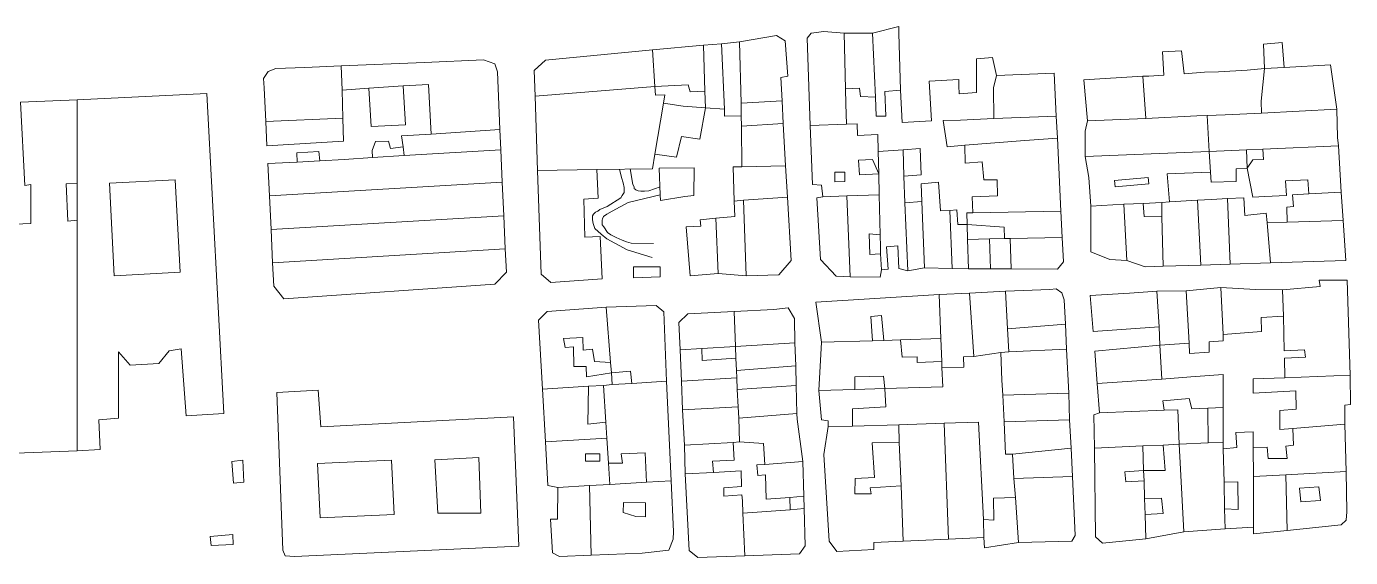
# Model space of a CAD drawing. Header units: inches. Extents: x 1138763 to 1140867, y 1050756 to 1053008.
# Drawn here: x 1139679.6 to 1140033.2, y 1052865.9 to 1053007.8 of the extents above; entities that cross this region are included whole.
import ezdxf

# ---------------------------------------------------------------- set-up
doc = ezdxf.new("R2010")
doc.units = ezdxf.units.IN
doc.header["$MEASUREMENT"] = 0
doc.layers.add('LimEdif_AM', color=44, linetype='Continuous', lineweight=5)
doc.layers.add('ViaSec_AM', color=1, linetype='Continuous', lineweight=18)

msp = doc.modelspace()

# ---------------------------------------------------------------- linework, layer by layer
at = {"layer": 'LimEdif_AM'}
for points in [[(1139870.06, 1053003.62), (1139879.94, 1053005.37), (1139882.19, 1053003.87), (1139882.94, 1052994.5), (1139881.06, 1052994.12), (1139881.44, 1052987.87), (1139870.44, 1052987.25), (1139870.06, 1053003.62)], [(1139897.94, 1053006), (1139898.31, 1052991.12), (1139898.44, 1052987.12), (1139898.56, 1052981.62), (1139888.94, 1052981.25), (1139888.19, 1053002), (1139888.06, 1053004.62), (1139889.19, 1053006), (1139892.56, 1053006.37), (1139897.94, 1053006)], [(1139897.94, 1053006), (1139905.56, 1053006), (1139906.31, 1052988.87), (1139902.31, 1052989), (1139902.06, 1052991.25), (1139898.31, 1052991.12), (1139897.94, 1053006)], [(1139905.56, 1053006), (1139912.56, 1053007.75), (1139912.56, 1053006), (1139913.06, 1052990.75), (1139908.81, 1052990.37), (1139909.06, 1052983.75), (1139906.56, 1052983.75), (1139906.31, 1052988.87), (1139905.56, 1053006)], [(1139847.44, 1052991.75), (1139815.44, 1052989.12), (1139815.19, 1052996), (1139818.19, 1052998.75), (1139846.81, 1053001.5), (1139847.44, 1052991.75)], [(1139846.81, 1053001.5), (1139860.44, 1053002.75), (1139860.81, 1052990.5), (1139856.81, 1052990.25), (1139856.31, 1052992.12), (1139847.44, 1052991.75), (1139846.81, 1053001.5)], [(1139860.44, 1053002.75), (1139865.19, 1053003.12), (1139866.06, 1052985.62), (1139860.94, 1052986), (1139860.81, 1052990.5), (1139860.44, 1053002.75)], [(1139865.19, 1053003.12), (1139870.06, 1053003.62), (1139870.44, 1052987.25), (1139870.44, 1052983.87), (1139866.06, 1052983.75), (1139866.06, 1052985.62), (1139865.19, 1053003.12)], [(1140010.19, 1052996.5), (1140009.31, 1052987.75), (1140009.44, 1052984.62), (1139999.69, 1052984.12), (1139994.94, 1052984), (1139992.19, 1052983.87), (1139978.56, 1052983.12), (1139977.69, 1052994.5), (1139979.31, 1052994.5), (1139983.31, 1052994.75), (1139982.94, 1053001), (1139988.06, 1053001.25), (1139988.81, 1052995.12), (1139994.19, 1052995.5), (1139997.94, 1052995.62), (1140005.56, 1052996.12), (1140010.19, 1052996.5)], [(1140015.44, 1052996.75), (1140010.19, 1052996.5), (1140009.94, 1053003), (1140014.94, 1053003.5), (1140015.44, 1052996.75)], [(1139780.19, 1052991.87), (1139771.06, 1052991.25), (1139763.94, 1052990.75), (1139763.69, 1052997.25), (1139785.94, 1052998.12), (1139801.69, 1052998.87), (1139804.69, 1052997.75), (1139805.44, 1052995.62), (1139806.06, 1052980.25), (1139787.69, 1052979), (1139786.94, 1052992.25), (1139780.19, 1052991.87)], [(1139938.69, 1052994.62), (1139937.81, 1052991.37), (1139937.94, 1052983.12), (1139929.06, 1052982.75), (1139924.44, 1052982.62), (1139925.44, 1052975.62), (1139930.19, 1052976), (1139930.31, 1052971.25), (1139934.81, 1052971.62), (1139935.31, 1052966.75), (1139938.81, 1052966.75), (1139938.94, 1052962.5), (1139932.19, 1052962.25), (1139932.31, 1052958), (1139930.69, 1052958), (1139930.81, 1052954.87), (1139928.31, 1052954.87), (1139928.06, 1052958.75), (1139926.19, 1052958.62), (1139923.69, 1052958.5), (1139923.19, 1052966.12), (1139918.56, 1052965.75), (1139918.69, 1052961), (1139914.19, 1052960.62), (1139913.94, 1052967.75), (1139918.56, 1052968.12), (1139918.31, 1052975.12), (1139913.69, 1052974.75), (1139907.06, 1052974.37), (1139906.94, 1052978.87), (1139901.56, 1052978.62), (1139901.44, 1052981.75), (1139898.56, 1052981.62), (1139898.44, 1052987.12), (1139898.31, 1052991.12), (1139902.06, 1052991.25), (1139902.31, 1052989), (1139906.31, 1052988.87), (1139906.56, 1052983.75), (1139909.06, 1052983.75), (1139908.81, 1052990.37), (1139913.06, 1052990.75), (1139913.44, 1052982.12), (1139921.31, 1052982.5), (1139920.69, 1052993.12), (1139928.56, 1052993.62), (1139928.56, 1052991.87), (1139928.69, 1052989.75), (1139933.31, 1052990.12), (1139933.31, 1052994.37), (1139933.31, 1052999.12), (1139937.56, 1052999.5), (1139938.69, 1052994.62)], [(1139763.94, 1052990.75), (1139764.06, 1052983.25), (1139743.56, 1052982.37), (1139743.06, 1052991.37), (1139742.94, 1052993.87), (1139744.19, 1052995.75), (1139746.19, 1052996.5), (1139753.94, 1052996.75), (1139763.69, 1052997.25), (1139763.94, 1052990.75)], [(1139954.06, 1052995.25), (1139954.56, 1052983.75), (1139937.94, 1052983.12), (1139937.81, 1052991.37), (1139938.69, 1052994.62), (1139954.06, 1052995.25)], [(1139977.69, 1052994.5), (1139978.56, 1052983.12), (1139962.94, 1052982.5), (1139961.94, 1052993.5), (1139977.69, 1052994.5)], [(1140027.81, 1052997.5), (1140029.56, 1052985.62), (1140009.44, 1052984.62), (1140009.31, 1052987.75), (1140010.19, 1052996.5), (1140015.44, 1052996.75), (1140027.81, 1052997.5)], [(1139780.19, 1052991.87), (1139780.81, 1052981.5), (1139771.69, 1052981), (1139771.06, 1052991.25), (1139780.19, 1052991.87)], [(1139847.44, 1052991.75), (1139847.56, 1052989.37), (1139850.06, 1052989.5), (1139849.69, 1052987.25), (1139847.44, 1052973.62), (1139846.81, 1052969.75), (1139831.94, 1052969.5), (1139816.06, 1052969.25), (1139815.44, 1052989.12), (1139847.44, 1052991.75)], [(1139860.81, 1052990.5), (1139860.94, 1052986), (1139854.94, 1052986.5), (1139849.69, 1052987.25), (1139850.06, 1052989.5), (1139847.56, 1052989.37), (1139847.44, 1052991.75), (1139856.31, 1052992.12), (1139856.81, 1052990.25), (1139860.81, 1052990.5)], [(1139693.19, 1052965.87), (1139690.19, 1052965.75), (1139690.69, 1052955.75), (1139693.19, 1052956), (1139693.19, 1052894.37), (1139676.81, 1052893.75), (1139674.44, 1052954.87), (1139680.81, 1052955.12), (1139680.81, 1052965.5), (1139679.19, 1052965.25), (1139678.06, 1052987.5), (1139693.19, 1052988.12), (1139693.19, 1052965.87)], [(1139693.19, 1052965.87), (1139693.19, 1052988.12), (1139727.81, 1052989.87), (1139732.31, 1052904.37), (1139722.31, 1052903.75), (1139720.94, 1052921.62), (1139717.69, 1052921.12), (1139714.94, 1052917.75), (1139707.31, 1052917.25), (1139704.19, 1052920.87), (1139704.19, 1052903.12), (1139698.94, 1052902.62), (1139699.31, 1052894.75), (1139693.19, 1052894.37), (1139693.19, 1052956), (1139693.19, 1052965.87)], [(1139860.94, 1052986), (1139859.44, 1052977.62), (1139854.56, 1052978.37), (1139853.19, 1052972.87), (1139847.44, 1052973.62), (1139849.69, 1052987.25), (1139854.94, 1052986.5), (1139860.94, 1052986)], [(1139881.44, 1052987.87), (1139881.69, 1052981.87), (1139870.56, 1052981.12), (1139870.44, 1052983.87), (1139870.44, 1052987.25), (1139881.44, 1052987.87)], [(1139954.56, 1052983.75), (1139954.94, 1052977.87), (1139946.19, 1052977.25), (1139930.19, 1052976), (1139925.44, 1052975.62), (1139924.44, 1052982.62), (1139929.06, 1052982.75), (1139937.94, 1052983.12), (1139954.56, 1052983.75)], [(1139994.94, 1052984), (1139995.44, 1052974.37), (1139962.31, 1052973), (1139962.31, 1052979.75), (1139962.94, 1052982.5), (1139978.56, 1052983.12), (1139992.19, 1052983.87), (1139994.94, 1052984)], [(1140029.56, 1052985.62), (1140029.69, 1052978.12), (1140029.94, 1052975.87), (1140009.81, 1052975), (1140005.44, 1052974.75), (1139995.44, 1052974.37), (1139994.94, 1052984), (1139999.69, 1052984.12), (1140009.44, 1052984.62), (1140029.56, 1052985.62)], [(1139764.06, 1052983.25), (1139764.31, 1052977.12), (1139743.81, 1052975.87), (1139743.56, 1052982.37), (1139764.06, 1052983.25)], [(1139806.06, 1052980.25), (1139806.31, 1052974.75), (1139780.44, 1052973.25), (1139780.19, 1052975.62), (1139779.81, 1052978.5), (1139787.69, 1052979), (1139806.06, 1052980.25)], [(1139881.69, 1052981.87), (1139882.31, 1052970.5), (1139870.69, 1052970.25), (1139870.56, 1052981.12), (1139881.69, 1052981.87)], [(1139902.06, 1052968.12), (1139907.19, 1052968.37), (1139907.31, 1052962.75), (1139898.69, 1052962.5), (1139892.31, 1052962.25), (1139891.94, 1052965.37), (1139889.56, 1052965.5), (1139888.94, 1052981.25), (1139898.56, 1052981.62), (1139901.44, 1052981.75), (1139901.56, 1052978.62), (1139906.94, 1052978.87), (1139907.06, 1052974.37), (1139907.19, 1052968.37), (1139905.56, 1052972.25), (1139901.81, 1052972), (1139902.06, 1052968.12)], [(1139780.44, 1052973.25), (1139772.06, 1052972.75), (1139771.94, 1052974.62), (1139772.81, 1052977), (1139776.31, 1052977.12), (1139776.81, 1052975.12), (1139780.19, 1052975.62), (1139780.44, 1052973.25)], [(1139954.94, 1052977.87), (1139955.81, 1052958.37), (1139932.31, 1052958), (1139932.19, 1052962.25), (1139938.94, 1052962.5), (1139938.81, 1052966.75), (1139935.31, 1052966.75), (1139934.81, 1052971.62), (1139930.31, 1052971.25), (1139930.19, 1052976), (1139946.19, 1052977.25), (1139954.94, 1052977.87)], [(1139806.31, 1052974.75), (1139806.69, 1052966.12), (1139744.56, 1052962.5), (1139744.06, 1052971.12), (1139751.94, 1052971.5), (1139757.94, 1052971.87), (1139764.44, 1052972.25), (1139772.06, 1052972.75), (1139780.44, 1052973.25), (1139806.31, 1052974.75)], [(1139751.94, 1052971.5), (1139751.81, 1052974), (1139757.69, 1052974.37), (1139757.94, 1052971.87), (1139751.94, 1052971.5)], [(1139913.69, 1052974.75), (1139913.94, 1052967.75), (1139914.19, 1052960.62), (1139914.94, 1052942.5), (1139912.56, 1052943.12), (1139912.31, 1052949.12), (1139909.31, 1052948.87), (1139909.69, 1052942.87), (1139907.94, 1052942.75), (1139907.69, 1052947), (1139907.69, 1052948.87), (1139907.56, 1052952.12), (1139907.31, 1052962.75), (1139907.19, 1052968.37), (1139907.06, 1052974.37), (1139913.69, 1052974.75)], [(1139913.94, 1052967.75), (1139913.69, 1052974.75), (1139918.31, 1052975.12), (1139918.56, 1052968.12), (1139913.94, 1052967.75)], [(1139995.44, 1052974.37), (1139995.81, 1052968.87), (1139984.19, 1052968.37), (1139984.81, 1052960.87), (1139982.81, 1052960.75), (1139977.81, 1052960.5), (1139972.69, 1052960.25), (1139963.81, 1052959.75), (1139963.31, 1052967.37), (1139962.31, 1052973), (1139995.44, 1052974.37)], [(1140005.44, 1052974.75), (1140005.56, 1052969.87), (1140002.69, 1052969.75), (1140002.69, 1052966.37), (1139995.94, 1052966.12), (1139995.81, 1052968.87), (1139995.44, 1052974.37), (1140005.44, 1052974.75)], [(1140009.81, 1052975), (1140009.94, 1052972.25), (1140007.06, 1052972.12), (1140005.56, 1052969.87), (1140005.44, 1052974.75), (1140009.81, 1052975)], [(1140029.94, 1052975.87), (1140030.69, 1052963.5), (1140022.06, 1052963), (1140021.81, 1052966.75), (1140015.81, 1052966.5), (1140016.06, 1052962.62), (1140010.31, 1052962.37), (1140007.06, 1052962.12), (1140005.56, 1052969.87), (1140007.06, 1052972.12), (1140009.94, 1052972.25), (1140009.81, 1052975), (1140029.94, 1052975.87)], [(1139831.94, 1052969.5), (1139832.31, 1052961.87), (1139828.44, 1052961.62), (1139828.69, 1052951.5), (1139832.81, 1052951.62), (1139833.31, 1052940.37), (1139819.69, 1052939.37), (1139817.06, 1052941.62), (1139816.06, 1052969.25), (1139831.94, 1052969.5)], [(1139848.94, 1052961.25), (1139848.81, 1052962.75), (1139848.56, 1052969.87), (1139857.94, 1052970), (1139857.81, 1052962.62), (1139855.44, 1052962.37), (1139848.94, 1052961.25)], [(1139882.31, 1052970.5), (1139882.81, 1052962.12), (1139871.06, 1052961.37), (1139868.56, 1052961.12), (1139868.31, 1052970.25), (1139870.69, 1052970.25), (1139882.31, 1052970.5)], [(1139907.19, 1052968.37), (1139902.06, 1052968.12), (1139901.81, 1052972), (1139905.56, 1052972.25), (1139907.19, 1052968.37)], [(1140005.56, 1052969.87), (1140007.06, 1052962.12), (1140010.31, 1052962.37), (1140016.06, 1052962.62), (1140015.81, 1052966.5), (1140021.81, 1052966.75), (1140022.06, 1052963), (1140017.69, 1052962.75), (1140017.94, 1052959.62), (1140016.19, 1052959.5), (1140016.31, 1052955.5), (1140010.94, 1052955.37), (1140010.69, 1052957.87), (1140004.94, 1052957.25), (1140004.69, 1052962), (1140000.31, 1052961.75), (1139996.06, 1052961.5), (1139992.31, 1052961.37), (1139984.81, 1052960.87), (1139984.19, 1052968.37), (1139995.81, 1052968.87), (1139995.94, 1052966.12), (1140002.69, 1052966.37), (1140002.69, 1052969.75), (1140005.56, 1052969.87)], [(1139693.19, 1052956), (1139690.69, 1052955.75), (1139690.19, 1052965.75), (1139693.19, 1052965.87), (1139693.19, 1052956)], [(1139703.06, 1052941.12), (1139720.69, 1052942.12), (1139719.31, 1052966.75), (1139701.81, 1052965.87), (1139703.06, 1052941.12)], [(1139703.06, 1052941.12), (1139701.81, 1052965.87), (1139719.31, 1052966.75), (1139720.69, 1052942.12), (1139703.06, 1052941.12)], [(1139806.69, 1052966.12), (1139807.06, 1052957.12), (1139744.94, 1052953.5), (1139744.56, 1052962.5), (1139806.69, 1052966.12)], [(1139895.44, 1052966.25), (1139898.19, 1052966.37), (1139898.19, 1052968.87), (1139895.44, 1052968.87), (1139895.44, 1052966.25)], [(1139895.44, 1052966.25), (1139895.44, 1052968.87), (1139898.19, 1052968.87), (1139898.19, 1052966.37), (1139895.44, 1052966.25)], [(1139926.19, 1052958.62), (1139926.81, 1052943.12), (1139919.44, 1052943.25), (1139918.69, 1052961), (1139918.56, 1052965.75), (1139923.19, 1052966.12), (1139923.69, 1052958.5), (1139926.19, 1052958.62)], [(1139970.31, 1052964.87), (1139979.31, 1052965.75), (1139979.19, 1052967.37), (1139970.19, 1052966.62), (1139970.31, 1052964.87)], [(1139970.31, 1052964.87), (1139970.19, 1052966.62), (1139979.19, 1052967.37), (1139979.31, 1052965.75), (1139970.31, 1052964.87)], [(1139898.69, 1052962.5), (1139899.56, 1052940.87), (1139895.81, 1052941), (1139891.69, 1052945.5), (1139890.69, 1052962), (1139892.31, 1052962.25), (1139898.69, 1052962.5)], [(1139907.31, 1052962.75), (1139907.56, 1052952.12), (1139904.69, 1052952.37), (1139904.81, 1052946.87), (1139907.69, 1052947), (1139907.94, 1052942.75), (1139907.56, 1052940.75), (1139899.56, 1052940.87), (1139898.69, 1052962.5), (1139907.31, 1052962.75)], [(1140030.69, 1052963.5), (1140031.19, 1052955.87), (1140016.31, 1052955.5), (1140016.19, 1052959.5), (1140017.94, 1052959.62), (1140017.69, 1052962.75), (1140022.06, 1052963), (1140030.69, 1052963.5)], [(1139871.06, 1052961.37), (1139871.81, 1052941.12), (1139864.31, 1052941.75), (1139863.69, 1052956.5), (1139868.81, 1052957), (1139868.56, 1052961.12), (1139871.06, 1052961.37)], [(1139882.81, 1052962.12), (1139883.81, 1052945.25), (1139880.56, 1052941.37), (1139871.81, 1052941.12), (1139871.06, 1052961.37), (1139882.81, 1052962.12)], [(1139918.69, 1052961), (1139919.44, 1052943.25), (1139914.94, 1052942.5), (1139914.19, 1052960.62), (1139918.69, 1052961)], [(1139930.81, 1052954.87), (1139930.94, 1052950.87), (1139931.19, 1052943), (1139926.81, 1052943.12), (1139926.19, 1052958.62), (1139928.06, 1052958.75), (1139928.31, 1052954.87), (1139930.81, 1052954.87)], [(1139972.69, 1052960.25), (1139973.44, 1052945.25), (1139968.94, 1052945.5), (1139963.81, 1052947.5), (1139963.81, 1052959.75), (1139972.69, 1052960.25)], [(1139977.81, 1052960.5), (1139978.06, 1052957), (1139982.81, 1052956.87), (1139983.19, 1052943.75), (1139978.31, 1052943.5), (1139973.44, 1052945.25), (1139972.69, 1052960.25), (1139977.81, 1052960.5)], [(1139982.81, 1052960.75), (1139982.81, 1052956.87), (1139978.06, 1052957), (1139977.81, 1052960.5), (1139982.81, 1052960.75)], [(1139992.31, 1052961.37), (1139993.19, 1052944), (1139983.19, 1052943.75), (1139982.81, 1052956.87), (1139982.81, 1052960.75), (1139984.81, 1052960.87), (1139992.31, 1052961.37)], [(1140000.31, 1052961.75), (1140001.06, 1052944.25), (1139993.19, 1052944), (1139992.31, 1052961.37), (1139996.06, 1052961.5), (1140000.31, 1052961.75)], [(1140010.94, 1052955.37), (1140011.81, 1052944.62), (1140001.06, 1052944.25), (1140000.31, 1052961.75), (1140004.69, 1052962), (1140004.94, 1052957.25), (1140010.69, 1052957.87), (1140010.94, 1052955.37)], [(1139807.06, 1052957.12), (1139807.44, 1052948.37), (1139745.31, 1052944.62), (1139744.94, 1052953.5), (1139807.06, 1052957.12)], [(1139864.31, 1052941.75), (1139856.81, 1052941.12), (1139855.81, 1052954.25), (1139859.69, 1052954.37), (1139859.56, 1052956.12), (1139863.69, 1052956.5), (1139864.31, 1052941.75)], [(1139955.81, 1052958.37), (1139956.19, 1052951.37), (1139942.31, 1052951.12), (1139940.81, 1052951.12), (1139940.69, 1052954.12), (1139930.81, 1052954.87), (1139930.69, 1052958), (1139932.31, 1052958), (1139955.81, 1052958.37)], [(1140031.19, 1052955.87), (1140031.94, 1052945.25), (1140011.81, 1052944.62), (1140010.94, 1052955.37), (1140016.31, 1052955.5), (1140031.19, 1052955.87)], [(1139907.69, 1052947), (1139904.81, 1052946.87), (1139904.69, 1052952.37), (1139907.56, 1052952.12), (1139907.69, 1052948.87), (1139907.69, 1052947)], [(1139940.81, 1052951.12), (1139936.81, 1052951), (1139930.94, 1052950.87), (1139930.81, 1052954.87), (1139940.69, 1052954.12), (1139940.81, 1052951.12)], [(1139807.44, 1052948.37), (1139807.81, 1052942.12), (1139804.69, 1052938.87), (1139748.31, 1052935), (1139745.69, 1052938.37), (1139745.31, 1052944.62), (1139807.44, 1052948.37)], [(1139936.81, 1052951), (1139937.06, 1052943), (1139931.19, 1052943), (1139930.94, 1052950.87), (1139936.81, 1052951)], [(1139942.31, 1052951.12), (1139942.56, 1052943), (1139937.06, 1052943), (1139936.81, 1052951), (1139940.81, 1052951.12), (1139942.31, 1052951.12)], [(1139956.19, 1052951.37), (1139956.56, 1052944.87), (1139954.94, 1052942.87), (1139942.56, 1052943), (1139942.31, 1052951.12), (1139956.19, 1052951.37)], [(1139841.69, 1052940.62), (1139841.69, 1052943.5), (1139848.81, 1052943.5), (1139848.81, 1052940.87), (1139841.69, 1052940.62)], [(1139941.06, 1052937), (1139952.94, 1052937.5), (1139954.56, 1052937.62), (1139956.06, 1052936.62), (1139956.69, 1052934.75), (1139957.06, 1052928.25), (1139941.56, 1052927), (1139941.06, 1052937)], [(1139989.31, 1052937.12), (1139998.56, 1052938), (1139999.19, 1052925.5), (1139999.19, 1052923.75), (1139995.44, 1052923.5), (1139995.44, 1052920.75), (1139990.19, 1052920.37), (1139990.06, 1052923.12), (1139989.31, 1052937.12)], [(1139998.56, 1052938), (1140007.81, 1052937.5), (1140015.06, 1052937.37), (1140015.31, 1052930.37), (1140009.31, 1052930), (1140009.44, 1052926.25), (1139999.19, 1052925.5), (1139998.56, 1052938)], [(1140015.31, 1052930.37), (1140015.06, 1052937.37), (1140025.06, 1052938.25), (1140024.81, 1052940), (1140032.31, 1052940), (1140033.06, 1052914.62), (1140015.69, 1052913.87), (1140015.56, 1052919.12), (1140021.19, 1052919.37), (1140020.94, 1052921.37), (1140015.44, 1052921.12), (1140015.31, 1052930.37)], [(1139923.81, 1052924.37), (1139913.06, 1052924), (1139908.56, 1052923.87), (1139907.94, 1052930.5), (1139905.06, 1052930.25), (1139905.56, 1052923.75), (1139891.94, 1052923.37), (1139890.44, 1052934.12), (1139923.31, 1052936.12), (1139923.81, 1052924.37)], [(1139923.31, 1052936.12), (1139931.44, 1052936.5), (1139932.56, 1052919.62), (1139929.81, 1052919.5), (1139929.94, 1052916.75), (1139924.06, 1052916.62), (1139924.06, 1052918.25), (1139923.81, 1052924.37), (1139923.31, 1052936.12)], [(1139931.44, 1052936.5), (1139941.06, 1052937), (1139941.56, 1052927), (1139941.94, 1052920.87), (1139939.81, 1052920.62), (1139932.56, 1052919.62), (1139931.44, 1052936.5)], [(1139982.06, 1052927.5), (1139964.44, 1052926.25), (1139963.69, 1052935.87), (1139974.19, 1052936.5), (1139981.44, 1052937), (1139982.06, 1052927.5)], [(1139981.44, 1052937), (1139989.31, 1052937.12), (1139990.06, 1052923.12), (1139982.31, 1052922.62), (1139982.06, 1052927.5), (1139981.44, 1052937)], [(1139835.56, 1052918), (1139831.31, 1052918.25), (1139830.81, 1052921.5), (1139828.31, 1052921.25), (1139828.19, 1052924.62), (1139823.06, 1052924.37), (1139823.44, 1052922), (1139825.69, 1052922.12), (1139825.81, 1052916.87), (1139829.06, 1052916.87), (1139829.19, 1052914.12), (1139835.81, 1052915.25), (1139836.06, 1052912.12), (1139833.69, 1052911.87), (1139829.69, 1052911.62), (1139817.44, 1052910.87), (1139816.31, 1052929.25), (1139818.69, 1052931.62), (1139834.44, 1052932.75), (1139835.56, 1052918)], [(1139835.56, 1052918), (1139834.44, 1052932.75), (1139847.81, 1052933.25), (1139849.81, 1052931.5), (1139850.56, 1052913), (1139841.31, 1052912.37), (1139840.94, 1052915.62), (1139835.81, 1052915.25), (1139835.56, 1052918)], [(1139868.94, 1052922.25), (1139859.94, 1052921.75), (1139854.19, 1052921.37), (1139853.81, 1052928.62), (1139856.19, 1052931), (1139868.56, 1052931.62), (1139868.94, 1052922.25)], [(1139868.56, 1052931.62), (1139879.19, 1052932.12), (1139883.06, 1052932.62), (1139884.69, 1052929.75), (1139884.81, 1052923.25), (1139868.94, 1052922.25), (1139868.56, 1052931.62)], [(1139908.56, 1052923.87), (1139905.56, 1052923.75), (1139905.06, 1052930.25), (1139907.94, 1052930.5), (1139908.56, 1052923.87)], [(1140015.31, 1052930.37), (1140015.44, 1052921.12), (1140020.94, 1052921.37), (1140021.19, 1052919.37), (1140015.56, 1052919.12), (1140015.69, 1052913.87), (1140007.19, 1052913.62), (1140007.19, 1052909.75), (1140018.56, 1052910.37), (1140018.69, 1052905.5), (1140014.31, 1052905.12), (1140014.31, 1052900.12), (1140017.81, 1052900.37), (1140017.94, 1052895.87), (1140015.94, 1052895.62), (1140016.31, 1052892.37), (1140011.19, 1052892.37), (1140010.94, 1052895.37), (1140007.19, 1052895.25), (1140007.19, 1052899.5), (1140002.56, 1052899.25), (1140002.81, 1052895.25), (1139999.19, 1052894.87), (1139999.19, 1052896.62), (1139999.19, 1052906), (1139999.19, 1052913.25), (1139999.19, 1052914.75), (1139990.56, 1052914.12), (1139982.81, 1052913.5), (1139982.31, 1052922.62), (1139990.06, 1052923.12), (1139990.19, 1052920.37), (1139995.44, 1052920.75), (1139995.44, 1052923.5), (1139999.19, 1052923.75), (1139999.19, 1052925.5), (1140009.44, 1052926.25), (1140009.31, 1052930), (1140015.31, 1052930.37)], [(1139957.06, 1052928.25), (1139957.31, 1052921.5), (1139941.94, 1052920.87), (1139941.56, 1052927), (1139957.06, 1052928.25)], [(1139835.81, 1052915.25), (1139829.19, 1052914.12), (1139829.06, 1052916.87), (1139825.81, 1052916.87), (1139825.69, 1052922.12), (1139823.44, 1052922), (1139823.06, 1052924.37), (1139828.19, 1052924.62), (1139828.31, 1052921.25), (1139830.81, 1052921.5), (1139831.31, 1052918.25), (1139835.56, 1052918), (1139835.81, 1052915.25)], [(1139913.06, 1052924), (1139913.44, 1052919.37), (1139917.44, 1052919.5), (1139917.44, 1052918), (1139924.06, 1052918.25), (1139924.06, 1052916.62), (1139924.31, 1052911.5), (1139908.81, 1052911), (1139908.44, 1052914.37), (1139900.81, 1052914.12), (1139900.81, 1052910.75), (1139891.19, 1052910.5), (1139891.94, 1052923.37), (1139905.56, 1052923.75), (1139908.56, 1052923.87), (1139913.06, 1052924)], [(1139923.81, 1052924.37), (1139924.06, 1052918.25), (1139917.44, 1052918), (1139917.44, 1052919.5), (1139913.44, 1052919.37), (1139913.06, 1052924), (1139923.81, 1052924.37)], [(1139859.94, 1052921.75), (1139860.06, 1052918.5), (1139869.06, 1052919.12), (1139869.19, 1052915.87), (1139869.31, 1052913.87), (1139854.56, 1052913), (1139854.19, 1052921.37), (1139859.94, 1052921.75)], [(1139868.94, 1052922.25), (1139869.06, 1052919.12), (1139860.06, 1052918.5), (1139859.94, 1052921.75), (1139868.94, 1052922.25)], [(1139884.81, 1052923.25), (1139885.06, 1052917.12), (1139869.19, 1052915.87), (1139869.06, 1052919.12), (1139868.94, 1052922.25), (1139884.81, 1052923.25)], [(1139939.81, 1052920.62), (1139940.06, 1052913.25), (1139940.31, 1052909.25), (1139940.69, 1052902.12), (1139941.06, 1052893.5), (1139942.94, 1052893.5), (1139943.31, 1052887), (1139943.69, 1052881.87), (1139937.81, 1052881.75), (1139937.94, 1052875.87), (1139935.19, 1052876), (1139933.81, 1052902), (1139924.69, 1052901.75), (1139912.56, 1052901.37), (1139900.19, 1052901), (1139900.19, 1052905.62), (1139909.06, 1052906.12), (1139908.81, 1052911), (1139924.31, 1052911.5), (1139924.06, 1052916.62), (1139929.94, 1052916.75), (1139929.81, 1052919.5), (1139932.56, 1052919.62), (1139939.81, 1052920.62)], [(1139957.31, 1052921.5), (1139957.94, 1052909.75), (1139940.31, 1052909.25), (1139940.06, 1052913.25), (1139939.81, 1052920.62), (1139941.94, 1052920.87), (1139957.31, 1052921.5)], [(1139982.81, 1052913.5), (1139965.56, 1052912.37), (1139964.94, 1052921), (1139982.31, 1052922.62), (1139982.81, 1052913.5)], [(1139885.06, 1052917.12), (1139885.19, 1052911.87), (1139869.44, 1052910.75), (1139869.31, 1052913.87), (1139869.19, 1052915.87), (1139885.06, 1052917.12)], [(1139850.56, 1052913), (1139851.81, 1052886.37), (1139845.19, 1052886), (1139844.81, 1052893.87), (1139838.44, 1052893.62), (1139838.81, 1052891.12), (1139835.06, 1052891.12), (1139834.56, 1052897.75), (1139834.31, 1052902), (1139833.69, 1052911.87), (1139836.06, 1052912.12), (1139841.31, 1052912.37), (1139850.56, 1052913)], [(1139841.31, 1052912.37), (1139836.06, 1052912.12), (1139835.81, 1052915.25), (1139840.94, 1052915.62), (1139841.31, 1052912.37)], [(1139869.31, 1052913.87), (1139869.44, 1052910.75), (1139869.69, 1052906.12), (1139854.81, 1052905.37), (1139854.56, 1052913), (1139869.31, 1052913.87)], [(1139908.81, 1052911), (1139900.81, 1052910.75), (1139900.81, 1052914.12), (1139908.44, 1052914.37), (1139908.81, 1052911)], [(1139982.81, 1052913.5), (1139990.56, 1052914.12), (1139999.19, 1052914.75), (1139999.19, 1052913.25), (1139999.19, 1052906), (1139995.06, 1052905.75), (1139990.81, 1052905.62), (1139990.06, 1052908.37), (1139983.06, 1052907.75), (1139983.44, 1052905.25), (1139966.19, 1052904.5), (1139965.56, 1052912.37), (1139982.81, 1052913.5)], [(1140033.06, 1052914.62), (1140033.19, 1052906.75), (1140031.69, 1052906.62), (1140031.69, 1052901.5), (1140017.81, 1052900.37), (1140014.31, 1052900.12), (1140014.31, 1052905.12), (1140018.69, 1052905.5), (1140018.56, 1052910.37), (1140007.19, 1052909.75), (1140007.19, 1052913.62), (1140015.69, 1052913.87), (1140033.06, 1052914.62)], [(1139751.19, 1052866.12), (1139748.69, 1052866.37), (1139748.06, 1052867.87), (1139746.44, 1052910), (1139757.56, 1052910.62), (1139758.19, 1052900.75), (1139809.69, 1052903.5), (1139811.06, 1052868.87), (1139751.19, 1052866.12)], [(1139829.69, 1052911.62), (1139829.56, 1052901.5), (1139834.31, 1052902), (1139834.56, 1052897.75), (1139818.19, 1052896.75), (1139817.44, 1052910.87), (1139829.69, 1052911.62)], [(1139833.69, 1052911.87), (1139834.31, 1052902), (1139829.56, 1052901.5), (1139829.69, 1052911.62), (1139833.69, 1052911.87)], [(1139885.19, 1052911.87), (1139885.31, 1052904.37), (1139869.81, 1052903.12), (1139869.69, 1052906.12), (1139869.44, 1052910.75), (1139885.19, 1052911.87)], [(1139908.81, 1052911), (1139909.06, 1052906.12), (1139900.19, 1052905.62), (1139900.19, 1052901), (1139893.69, 1052900.87), (1139893.69, 1052902.37), (1139891.94, 1052902.62), (1139891.19, 1052910.5), (1139900.81, 1052910.75), (1139908.81, 1052911)], [(1139957.94, 1052909.75), (1139958.19, 1052902.62), (1139940.69, 1052902.12), (1139940.31, 1052909.25), (1139957.94, 1052909.75)], [(1139869.69, 1052906.12), (1139869.81, 1052903.12), (1139870.06, 1052896.75), (1139868.31, 1052896.62), (1139855.31, 1052895.87), (1139854.81, 1052905.37), (1139869.69, 1052906.12)], [(1139995.06, 1052905.75), (1139995.19, 1052896.5), (1139987.44, 1052896.12), (1139987.06, 1052905.37), (1139983.44, 1052905.25), (1139983.06, 1052907.75), (1139990.06, 1052908.37), (1139990.81, 1052905.62), (1139995.06, 1052905.75)], [(1139999.19, 1052906), (1139999.19, 1052896.62), (1139995.19, 1052896.5), (1139995.06, 1052905.75), (1139999.19, 1052906)], [(1139885.31, 1052904.37), (1139885.44, 1052902.87), (1139886.94, 1052891.5), (1139876.81, 1052890.75), (1139876.44, 1052896.37), (1139870.06, 1052896.75), (1139869.81, 1052903.12), (1139885.31, 1052904.37)], [(1139958.19, 1052902.62), (1139958.56, 1052895.12), (1139942.94, 1052893.5), (1139941.06, 1052893.5), (1139940.69, 1052902.12), (1139958.19, 1052902.62)], [(1139983.44, 1052905.25), (1139987.06, 1052905.37), (1139987.44, 1052896.12), (1139983.19, 1052895.87), (1139977.69, 1052895.75), (1139964.81, 1052895.12), (1139964.69, 1052904), (1139966.19, 1052904.5), (1139983.44, 1052905.25)], [(1139912.56, 1052901.37), (1139912.69, 1052896.62), (1139905.44, 1052896.5), (1139906.06, 1052887.25), (1139900.94, 1052887), (1139900.81, 1052882.87), (1139905.19, 1052882.87), (1139904.94, 1052884.5), (1139913.19, 1052885), (1139913.69, 1052870.25), (1139905.94, 1052869.87), (1139905.94, 1052868), (1139896.06, 1052867.5), (1139893.94, 1052870.25), (1139892.56, 1052893.37), (1139893.69, 1052900.87), (1139900.19, 1052901), (1139912.56, 1052901.37)], [(1139924.69, 1052901.75), (1139925.81, 1052870.75), (1139913.69, 1052870.25), (1139913.19, 1052885), (1139912.69, 1052896.62), (1139912.56, 1052901.37), (1139924.69, 1052901.75)], [(1139935.19, 1052876), (1139935.31, 1052871.25), (1139925.81, 1052870.75), (1139924.69, 1052901.75), (1139933.81, 1052902), (1139935.19, 1052876)], [(1140007.19, 1052895.25), (1140007.31, 1052887.5), (1140007.31, 1052874), (1139999.69, 1052873.5), (1139999.56, 1052878.87), (1140003.19, 1052878.75), (1140003.06, 1052886.12), (1139999.44, 1052886), (1139999.19, 1052894.87), (1140002.81, 1052895.25), (1140002.56, 1052899.25), (1140007.19, 1052899.5), (1140007.19, 1052895.25)], [(1140031.69, 1052901.5), (1140032.06, 1052888.87), (1140015.94, 1052888), (1140007.31, 1052887.5), (1140007.19, 1052895.25), (1140010.94, 1052895.37), (1140011.19, 1052892.37), (1140016.31, 1052892.37), (1140015.94, 1052895.62), (1140017.94, 1052895.87), (1140017.81, 1052900.37), (1140031.69, 1052901.5)], [(1139834.56, 1052897.75), (1139835.06, 1052891.12), (1139835.44, 1052885.37), (1139829.94, 1052885.12), (1139821.56, 1052884.62), (1139818.81, 1052885.12), (1139818.19, 1052896.75), (1139834.56, 1052897.75)], [(1139868.31, 1052896.62), (1139868.56, 1052891.87), (1139862.81, 1052891.62), (1139863.06, 1052888.62), (1139855.56, 1052888.25), (1139855.31, 1052895.87), (1139868.31, 1052896.62)], [(1139870.06, 1052896.75), (1139876.44, 1052896.37), (1139876.81, 1052890.75), (1139874.69, 1052890.62), (1139874.94, 1052887.75), (1139876.94, 1052888), (1139877.19, 1052881.5), (1139883.44, 1052881.87), (1139883.56, 1052878.62), (1139870.94, 1052877.75), (1139870.81, 1052881), (1139870.69, 1052882.62), (1139865.81, 1052882.25), (1139865.81, 1052884.5), (1139870.56, 1052884.87), (1139870.44, 1052889), (1139863.06, 1052888.62), (1139862.81, 1052891.62), (1139868.56, 1052891.87), (1139868.31, 1052896.62), (1139870.06, 1052896.75)], [(1139913.19, 1052885), (1139904.94, 1052884.5), (1139905.19, 1052882.87), (1139900.81, 1052882.87), (1139900.94, 1052887), (1139906.06, 1052887.25), (1139905.44, 1052896.5), (1139912.69, 1052896.62), (1139913.19, 1052885)], [(1139958.56, 1052895.12), (1139958.94, 1052887.5), (1139943.31, 1052887), (1139942.94, 1052893.5), (1139958.56, 1052895.12)], [(1139977.69, 1052895.75), (1139977.94, 1052889.12), (1139972.94, 1052888.75), (1139973.19, 1052886.12), (1139978.06, 1052886.37), (1139978.19, 1052881.62), (1139978.31, 1052877.37), (1139978.56, 1052870.87), (1139966.94, 1052869.75), (1139965.06, 1052871.37), (1139964.81, 1052895.12), (1139977.69, 1052895.75)], [(1139983.19, 1052895.87), (1139983.69, 1052889.12), (1139977.94, 1052889.12), (1139977.69, 1052895.75), (1139983.19, 1052895.87)], [(1139987.44, 1052896.12), (1139988.69, 1052872.75), (1139978.56, 1052870.87), (1139978.31, 1052877.37), (1139983.19, 1052877.62), (1139982.69, 1052881.75), (1139978.19, 1052881.62), (1139978.06, 1052886.37), (1139977.94, 1052889.12), (1139983.69, 1052889.12), (1139983.19, 1052895.87), (1139987.44, 1052896.12)], [(1139999.19, 1052896.62), (1139999.19, 1052894.87), (1139999.44, 1052886), (1139999.56, 1052878.87), (1139999.69, 1052873.5), (1139988.69, 1052872.75), (1139987.44, 1052896.12), (1139995.19, 1052896.5), (1139999.19, 1052896.62)], [(1139734.94, 1052885.75), (1139734.44, 1052891.5), (1139737.44, 1052891.87), (1139737.69, 1052886), (1139734.94, 1052885.75)], [(1139758.06, 1052876.5), (1139777.81, 1052877.37), (1139777.06, 1052891.87), (1139757.31, 1052891), (1139758.06, 1052876.5)], [(1139758.06, 1052876.5), (1139757.31, 1052891), (1139777.06, 1052891.87), (1139777.81, 1052877.37), (1139758.06, 1052876.5)], [(1139800.94, 1052877.75), (1139800.44, 1052892.62), (1139788.69, 1052892), (1139789.44, 1052877.75), (1139800.94, 1052877.75)], [(1139800.94, 1052877.75), (1139789.44, 1052877.75), (1139788.69, 1052892), (1139800.44, 1052892.62), (1139800.94, 1052877.75)], [(1139832.69, 1052891.62), (1139832.69, 1052893.62), (1139828.94, 1052893.62), (1139828.94, 1052891.62), (1139832.69, 1052891.62)], [(1139832.69, 1052891.62), (1139828.94, 1052891.62), (1139828.94, 1052893.62), (1139832.69, 1052893.62), (1139832.69, 1052891.62)], [(1139845.19, 1052886), (1139835.44, 1052885.37), (1139835.06, 1052891.12), (1139838.81, 1052891.12), (1139838.44, 1052893.62), (1139844.81, 1052893.87), (1139845.19, 1052886)], [(1139886.94, 1052891.5), (1139887.19, 1052882.25), (1139883.44, 1052881.87), (1139877.19, 1052881.5), (1139876.94, 1052888), (1139874.94, 1052887.75), (1139874.69, 1052890.62), (1139876.81, 1052890.75), (1139886.94, 1052891.5)], [(1139863.06, 1052888.62), (1139870.44, 1052889), (1139870.56, 1052884.87), (1139865.81, 1052884.5), (1139865.81, 1052882.25), (1139870.69, 1052882.62), (1139870.81, 1052881), (1139870.94, 1052877.75), (1139871.44, 1052866.37), (1139858.94, 1052865.87), (1139856.56, 1052867.75), (1139855.56, 1052888.25), (1139863.06, 1052888.62)], [(1139978.06, 1052886.37), (1139973.19, 1052886.12), (1139972.94, 1052888.75), (1139977.94, 1052889.12), (1139978.06, 1052886.37)], [(1140015.94, 1052888), (1140016.31, 1052873.12), (1140007.31, 1052872.25), (1140007.31, 1052874), (1140007.31, 1052887.5), (1140015.94, 1052888)], [(1140032.06, 1052888.87), (1140032.19, 1052878.12), (1140032.06, 1052875.87), (1140030.69, 1052874.62), (1140016.31, 1052873.12), (1140015.94, 1052888), (1140032.06, 1052888.87)], [(1139829.94, 1052885.12), (1139830.44, 1052866.5), (1139821.94, 1052866.12), (1139820.06, 1052867.12), (1139819.56, 1052876.12), (1139821.44, 1052876.12), (1139821.56, 1052884.62), (1139829.94, 1052885.12)], [(1139851.81, 1052886.37), (1139852.44, 1052872.87), (1139852.31, 1052870.75), (1139851.19, 1052867.87), (1139844.06, 1052867), (1139830.44, 1052866.5), (1139829.94, 1052885.12), (1139835.44, 1052885.37), (1139845.19, 1052886), (1139851.81, 1052886.37)], [(1139958.94, 1052887.5), (1139959.69, 1052871.75), (1139958.81, 1052870.25), (1139944.56, 1052869.87), (1139943.69, 1052881.87), (1139943.31, 1052887), (1139958.94, 1052887.5)], [(1139999.44, 1052886), (1140003.06, 1052886.12), (1140003.19, 1052878.75), (1139999.56, 1052878.87), (1139999.44, 1052886)], [(1140019.94, 1052880.75), (1140025.19, 1052881.12), (1140024.69, 1052884.75), (1140019.56, 1052884.37), (1140019.94, 1052880.75)], [(1140019.94, 1052880.75), (1140019.56, 1052884.37), (1140024.69, 1052884.75), (1140025.19, 1052881.12), (1140019.94, 1052880.75)], [(1139887.19, 1052882.25), (1139887.31, 1052879), (1139883.56, 1052878.62), (1139883.44, 1052881.87), (1139887.19, 1052882.25)], [(1139943.69, 1052881.87), (1139944.56, 1052869.87), (1139935.44, 1052868.5), (1139935.31, 1052871.25), (1139935.19, 1052876), (1139937.94, 1052875.87), (1139937.81, 1052881.75), (1139943.69, 1052881.87)], [(1139978.31, 1052877.37), (1139978.19, 1052881.62), (1139982.69, 1052881.75), (1139983.19, 1052877.62), (1139978.31, 1052877.37)], [(1139844.94, 1052876.75), (1139844.94, 1052880.5), (1139839.06, 1052880.62), (1139838.94, 1052877.87), (1139842.31, 1052876.87), (1139844.94, 1052876.75)], [(1139844.94, 1052876.75), (1139842.31, 1052876.87), (1139838.94, 1052877.87), (1139839.06, 1052880.62), (1139844.94, 1052880.5), (1139844.94, 1052876.75)], [(1139887.31, 1052879), (1139887.56, 1052869), (1139886.06, 1052866.87), (1139871.44, 1052866.37), (1139870.94, 1052877.75), (1139883.56, 1052878.62), (1139887.31, 1052879)], [(1139728.94, 1052869.12), (1139728.69, 1052871.5), (1139734.69, 1052872), (1139734.81, 1052869.37), (1139728.94, 1052869.12)]]:
    msp.add_lwpolyline(points, dxfattribs=at)
at = {"layer": 'ViaSec_AM'}
for points in [[(1139846.69, 1052946), (1139840.06, 1052948.12), (1139834.56, 1052951), (1139833.06, 1052952.25), (1139831.44, 1052953.75), (1139830.94, 1052955.12), (1139830.81, 1052956.12), (1139830.81, 1052957.12), (1139831.06, 1052957.62), (1139831.56, 1052958.12), (1139832.19, 1052958.37), (1139832.69, 1052958.87), (1139834.69, 1052959.62), (1139838.31, 1052962), (1139838.69, 1052962.62), (1139839.19, 1052963.37), (1139839.19, 1052964.75), (1139838.94, 1052966), (1139838.56, 1052967.37), (1139837.94, 1052969.62)], [(1139840.81, 1052969.75), (1139841.56, 1052965.5), (1139841.94, 1052964.87), (1139841.94, 1052964.37), (1139842.19, 1052964.25), (1139842.31, 1052964.12), (1139842.94, 1052963.87), (1139843.69, 1052963.75), (1139844.69, 1052963.75), (1139845.81, 1052963.87), (1139848.81, 1052964.87)], [(1139848.81, 1052962.75), (1139840.31, 1052960.75), (1139836.06, 1052958.37), (1139834.56, 1052957.62), (1139833.69, 1052957), (1139833.44, 1052956.37), (1139833.31, 1052956), (1139833.31, 1052954.75), (1139833.81, 1052954.25), (1139834.81, 1052952.75), (1139835.69, 1052952.12), (1139837.06, 1052951.37), (1139838.69, 1052950.62), (1139839.81, 1052950.25), (1139841.06, 1052949.87), (1139847.06, 1052949.75)]]:
    msp.add_lwpolyline(points, dxfattribs=at)

doc.saveas('drawing.dxf')
